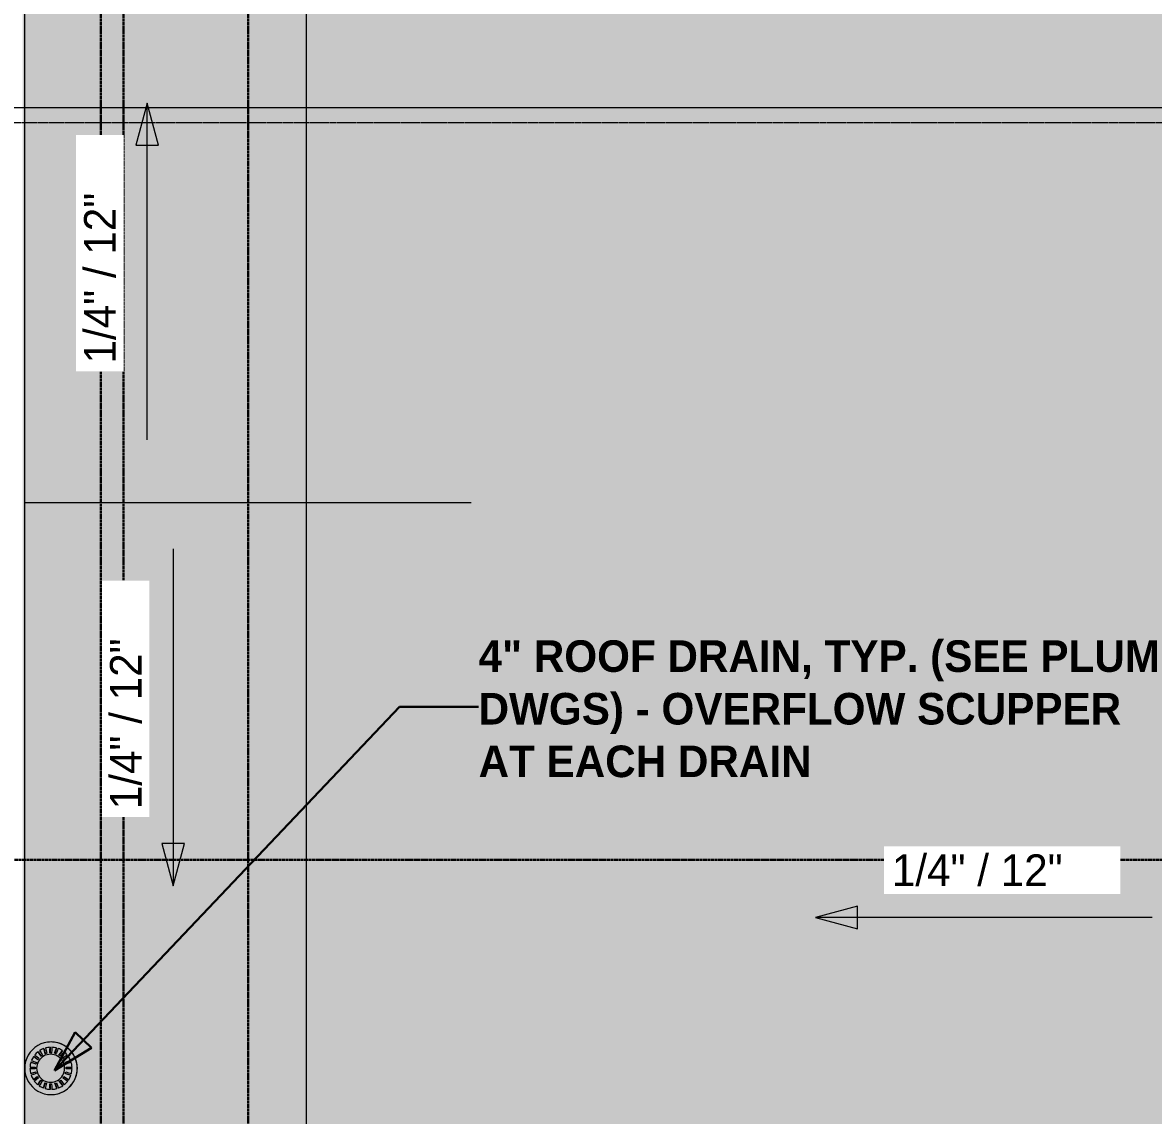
# Model space of a CAD drawing. Header units: inches. Extents: x -4226 to -935, y 9756 to 12395.
# Drawn here: x -3851.6 to -3529.2, y 10766.3 to 11077.8 of the extents above; entities that cross this region are included whole.
import ezdxf

# ---------------------------------------------------------------- set-up
doc = ezdxf.new("R2010")
doc.units = ezdxf.units.IN
doc.header["$MEASUREMENT"] = 0
doc.linetypes.add('Center 1_4_', pattern=[0.53125, 0.25, -0.09375, 0.09375, -0.09375])
doc.linetypes.add('Grid Line 1_2_', pattern=[0.875, 0.5, -0.125, 0.125, -0.125])
for name, color, linetype, lineweight in [('0-1', 7, 'Continuous', 5), ('A-DETL-CNTR', 5, 'Center 1_4_', 9), ('A-ROOF', 132, 'Continuous', 13), ('A-ROOF-1', 8, 'Continuous', 5), ('A-ROOF-2', 132, 'Continuous', 5), ('A-WALL-4', 113, 'Continuous', 9), ('G-ANNO-DIMS', 111, 'Continuous', 9), ('G-ANNO-SYMB', 111, 'Continuous', 9), ('G-ANNO-TEXT', 231, 'Continuous', 30), ('G-ANNO-TEXT-1', 231, 'Continuous', 9), ('M-EQPM', 50, 'Continuous', 9), ('S-GRID-1', 1, 'Grid Line 1_2_', 30)]:
    doc.layers.add(name, color=color, linetype=linetype, lineweight=lineweight)
doc.styles.add('Century Gothic_1', font='ufonts.com_century-gothic.ttf', dxfattribs={"height": 9})
doc.styles.add('Century Gothic_B', font='GOTHICB.TTF', dxfattribs={"height": 9})

# ---------------------------------------------------------------- blocks, each defined once
blk = doc.blocks.new('CTR - 1st Phase - Structure_rvt-1-FLOOR PLAN - ROOF')
at = {"layer": 'S-GRID-1'}
for p, q in [((-3829.32, 9772.61), (-3829.32, 12247.5)), ((-3822.82, 9772.61), (-3822.82, 12247.5)), ((-3787.32, 9772.61), (-3787.32, 12247.5)), ((-1830.2, 10839.19), (-4076.95, 10839.19))]:
    blk.add_line(p, q, dxfattribs=at)
blk = doc.blocks.new('Basic Wall _ EXT - FIBER CEMENT - SMALL - ___-2145935-FLOOR PLAN - ROOF')
at = {"layer": 'A-WALL-4'}
blk.add_hatch(color=256, dxfattribs=at).paths.add_polyline_path([(-3851.59, 9989.33), (-3851.11, 9989.8), (-3851.16, 12109.02), (-3851.59, 12109.45), (-3851.59, 9989.8)], flags=0)
blk.add_line((-3851.11, 11733.44), (-3851.11, 10365.34), dxfattribs=at)
blk = doc.blocks.new('22142613 - Roof Drains - Type A - 15_ Strainer - 8_ Drain-V33-FLOOR PLAN - ROOF')
at = {"layer": 'M-EQPM'}
h = blk.add_hatch(color=256, dxfattribs=at)
h.paths.add_polyline_path([(-3842.6, 11342.3), (-3840.85, 11342.73), (-3839.24, 11343.58), (-3837.9, 11344.77), (-3836.87, 11346.26), (-3836.23, 11347.95), (-3836.01, 11349.75), (-3836.23, 11351.54), (-3836.87, 11353.23), (-3837.9, 11354.72), (-3839.25, 11355.92), (-3840.85, 11356.76), (-3842.6, 11357.19), (-3844.41, 11357.19), (-3846.17, 11356.76), (-3847.77, 11355.92), (-3849.12, 11354.72), (-3850.15, 11353.23), (-3850.79, 11351.54), (-3851.01, 11349.75), (-3850.79, 11347.95), (-3850.15, 11346.26), (-3849.12, 11344.77), (-3847.77, 11343.57), (-3846.17, 11342.73), (-3844.41, 11342.3)], flags=0)
h.paths.add_polyline_path([(-3843.26, 11343.75), (-3843.34, 11345.33), (-3843.76, 11345.32), (-3843.8, 11343.75), (-3844.46, 11343.82), (-3845.16, 11343.98), (-3844.75, 11345.47), (-3845.15, 11345.6), (-3845.63, 11344.13), (-3846.46, 11344.53), (-3846.88, 11344.78), (-3846.04, 11346.06), (-3846.42, 11346.28), (-3847.28, 11345.08), (-3848.02, 11345.81), (-3848.26, 11346.09), (-3847.08, 11347.01), (-3847.37, 11347.35), (-3848.55, 11346.5), (-3848.9, 11347.11), (-3849.17, 11347.75), (-3847.75, 11348.24), (-3847.9, 11348.69), (-3849.31, 11348.23), (-3849.45, 11348.91), (-3849.51, 11349.6), (-3848.02, 11349.6), (-3848.02, 11350.1), (-3849.5, 11350.1), (-3849.34, 11351.11), (-3849.26, 11351.46), (-3847.84, 11351), (-3847.72, 11351.46), (-3849.09, 11351.93), (-3848.73, 11352.68), (-3848.45, 11353.14), (-3847.24, 11352.25), (-3846.96, 11352.61), (-3848.15, 11353.54), (-3847.56, 11354.16), (-3847.18, 11354.49), (-3846.29, 11353.25), (-3845.93, 11353.5), (-3846.76, 11354.78), (-3846.19, 11355.11), (-3845.56, 11355.37), (-3845.09, 11353.91), (-3844.69, 11354.03), (-3845.09, 11355.53), (-3844.09, 11355.71), (-3843.76, 11355.7), (-3843.76, 11354.17), (-3843.34, 11354.17), (-3843.26, 11355.74), (-3842.36, 11355.64), (-3841.93, 11355.53), (-3842.42, 11354.01), (-3842.02, 11353.88), (-3841.45, 11355.38), (-3840.75, 11355.07), (-3840.24, 11354.78), (-3841.16, 11353.44), (-3840.83, 11353.23), (-3839.83, 11354.49), (-3839.08, 11353.78), (-3838.86, 11353.54), (-3840.19, 11352.57), (-3839.92, 11352.21), (-3838.56, 11353.14), (-3838.1, 11352.32), (-3837.92, 11351.93), (-3839.5, 11351.41), (-3839.31, 11350.98), (-3837.76, 11351.46), (-3837.6, 11350.79), (-3837.52, 11350.1), (-3839.18, 11350.09), (-3839.17, 11349.6), (-3837.51, 11349.56), (-3837.57, 11348.91), (-3837.7, 11348.23), (-3839.29, 11348.72), (-3839.4, 11348.26), (-3837.85, 11347.75), (-3838.2, 11346.96), (-3838.46, 11346.5), (-3839.83, 11347.43), (-3840.08, 11347.06), (-3838.75, 11346.09), (-3839.43, 11345.36), (-3839.73, 11345.08), (-3840.74, 11346.36), (-3841.06, 11346.06), (-3840.13, 11344.78), (-3840.74, 11344.42), (-3841.39, 11344.13), (-3841.96, 11345.63), (-3842.35, 11345.47), (-3841.86, 11343.98), (-3842.55, 11343.82)], flags=0)
for points in [[(-3839.34, 11349.75), (-3839.17, 11349.75), (-3839.18, 11350.1), (-3837.52, 11350.1), (-3837.68, 11351.11), (-3837.76, 11351.46), (-3839.35, 11350.98), (-3839.51, 11351.45), (-3837.92, 11351.93), (-3838.29, 11352.69), (-3838.56, 11353.14), (-3839.92, 11352.21), (-3840.22, 11352.61), (-3838.86, 11353.54), (-3839.54, 11354.23), (-3839.86, 11354.46), (-3840.87, 11353.23), (-3841.22, 11353.54), (-3840.24, 11354.78), (-3840.83, 11355.11), (-3841.45, 11355.38), (-3842.02, 11353.88), (-3842.5, 11354.03), (-3841.93, 11355.53), (-3842.81, 11355.7), (-3843.26, 11355.7), (-3843.34, 11354.16), (-3843.84, 11354.16), (-3843.8, 11355.74), (-3844.43, 11355.67), (-3845.09, 11355.53), (-3844.69, 11354.03), (-3845.16, 11353.88), (-3845.58, 11355.38), (-3846.35, 11355.02), (-3846.76, 11354.76), (-3845.93, 11353.5), (-3846.35, 11353.23), (-3847.18, 11354.49), (-3847.87, 11353.85), (-3848.15, 11353.54), (-3846.96, 11352.61), (-3847.27, 11352.21), (-3848.45, 11353.14), (-3848.92, 11352.32), (-3849.09, 11351.93), (-3847.69, 11351.41), (-3847.86, 11350.98), (-3849.26, 11351.46), (-3849.42, 11350.79), (-3849.5, 11350.1), (-3848, 11350.09), (-3848, 11349.75), (-3847.62, 11349.75), (-3847.31, 11351.22), (-3846.68, 11352.32), (-3845.56, 11353.23), (-3844.23, 11353.68), (-3842.87, 11353.66), (-3841.52, 11353.13), (-3840.55, 11352.31), (-3839.86, 11351.11), (-3839.62, 11349.75)], [(-3835.99, 11349.75), (-3836.24, 11351.62), (-3836.87, 11353.26), (-3837.93, 11354.77), (-3839.28, 11355.94), (-3840.87, 11356.77), (-3840.85, 11356.76), (-3839.25, 11355.92), (-3837.88, 11354.69), (-3836.85, 11353.18), (-3836.21, 11351.37), (-3836.01, 11349.75)], [(-3843.34, 11345.81), (-3842.87, 11345.83), (-3841.62, 11346.28), (-3840.55, 11347.17), (-3839.85, 11348.4), (-3839.62, 11349.75), (-3839.86, 11351.11), (-3840.6, 11352.36), (-3841.68, 11353.23), (-3842.92, 11353.68), (-3844.32, 11353.68), (-3845.62, 11353.21), (-3846.68, 11352.32), (-3847.37, 11351.11), (-3847.62, 11349.75), (-3847.37, 11348.37), (-3846.68, 11347.17), (-3845.62, 11346.28), (-3844.23, 11345.81), (-3843.51, 11345.81)], [(-3843.76, 11343.75), (-3843.8, 11345.33), (-3843.34, 11345.33), (-3843.26, 11343.75), (-3842.55, 11343.82), (-3841.86, 11343.98), (-3842.4, 11345.48), (-3841.96, 11345.63), (-3841.39, 11344.13), (-3840.55, 11344.53), (-3840.13, 11344.78), (-3841.11, 11346.08), (-3840.74, 11346.36), (-3839.73, 11345.08), (-3839.21, 11345.56), (-3838.75, 11346.09), (-3840.09, 11347.04), (-3839.83, 11347.43), (-3838.46, 11346.5), (-3838.09, 11347.17), (-3837.85, 11347.75), (-3839.42, 11348.26), (-3839.29, 11348.72), (-3837.7, 11348.23), (-3837.57, 11348.93), (-3837.51, 11349.6), (-3839.17, 11349.6), (-3839.17, 11349.75), (-3839.62, 11349.75), (-3839.86, 11348.38), (-3840.64, 11347.1), (-3841.62, 11346.28), (-3842.92, 11345.81), (-3844.32, 11345.81), (-3845.63, 11346.29), (-3846.7, 11347.22), (-3847.39, 11348.47), (-3847.62, 11349.75), (-3848.02, 11349.75), (-3848.02, 11349.6), (-3849.51, 11349.6), (-3849.45, 11348.91), (-3849.31, 11348.23), (-3847.89, 11348.69), (-3847.78, 11348.23), (-3849.17, 11347.75), (-3848.81, 11346.96), (-3848.55, 11346.5), (-3847.34, 11347.4), (-3847.08, 11347.01), (-3848.26, 11346.09), (-3847.67, 11345.44), (-3847.28, 11345.08), (-3846.41, 11346.33), (-3846.04, 11346.06), (-3846.88, 11344.78), (-3846.21, 11344.39), (-3845.63, 11344.13), (-3845.2, 11345.62), (-3844.75, 11345.47), (-3845.16, 11343.98), (-3844.46, 11343.82), (-3843.8, 11343.75)], [(-3847.84, 11350.97), (-3847.86, 11351.01), (-3847.84, 11350.97)], [(-3842.6, 11342.3), (-3842.58, 11342.3), (-3840.81, 11342.74), (-3839.22, 11343.58), (-3837.87, 11344.78), (-3836.82, 11346.33), (-3836.2, 11348), (-3836.23, 11347.95), (-3836.87, 11346.26), (-3837.9, 11344.77), (-3839.25, 11343.57), (-3840.85, 11342.73)]]:
    blk.add_hatch(color=256, dxfattribs=at).paths.add_polyline_path(points, flags=0)
h = blk.add_hatch(color=256, dxfattribs=at)
h.paths.add_polyline_path([(-3845.63, 11344.13), (-3845.18, 11345.62), (-3845.23, 11345.63), (-3845.45, 11344.79)], flags=0)
h.paths.add_polyline_path([(-3842.42, 11354.01), (-3842.21, 11354.78), (-3842.47, 11354.02), (-3842.45, 11354.02)], flags=0)
h = blk.add_hatch(color=256, dxfattribs=at)
h.paths.add_polyline_path([(-3841.86, 11343.98), (-3842.39, 11345.49), (-3842.43, 11345.47), (-3841.98, 11344.28)], flags=0)
h.paths.add_polyline_path([(-3845.16, 11353.88), (-3845.09, 11353.91), (-3845.37, 11354.63)], flags=0)
h = blk.add_hatch(color=256, dxfattribs=at)
h.paths.add_polyline_path([(-3843.76, 11343.75), (-3843.8, 11345.33), (-3843.84, 11345.32), (-3843.77, 11344.06)], flags=0)
h.paths.add_polyline_path([(-3843.84, 11354.16), (-3843.76, 11354.18), (-3843.8, 11354.94), (-3843.84, 11354.17)], flags=0)
h = blk.add_hatch(color=256, dxfattribs=at)
h.paths.add_polyline_path([(-3848.55, 11346.5), (-3847.35, 11347.41), (-3847.37, 11347.42), (-3848.26, 11346.72)], flags=0)
h.paths.add_polyline_path([(-3840.19, 11352.57), (-3839.92, 11352.82), (-3840.2, 11352.59)], flags=0)
h = blk.add_hatch(color=256, dxfattribs=at)
h.paths.add_polyline_path([(-3838.75, 11346.09), (-3840.1, 11347.03), (-3840.11, 11347.01), (-3839.14, 11346.36)], flags=0)
h.paths.add_polyline_path([(-3847.27, 11352.21), (-3847.27, 11352.28), (-3847.56, 11352.44), (-3847.37, 11352.3)], flags=0)
h = blk.add_hatch(color=256, dxfattribs=at)
h.paths.add_polyline_path([(-3847.28, 11345.08), (-3846.42, 11346.34), (-3846.44, 11346.36), (-3846.88, 11345.69)], flags=0)
h.paths.add_polyline_path([(-3841.2, 11353.46), (-3840.85, 11354.01), (-3841.22, 11353.48)], flags=0)
h = blk.add_hatch(color=256, dxfattribs=at)
h.paths.add_polyline_path([(-3840.13, 11344.78), (-3841.12, 11346.07), (-3841.15, 11346.06), (-3840.24, 11344.92)], flags=0)
h.paths.add_polyline_path([(-3846.34, 11353.21), (-3846.29, 11353.25), (-3846.76, 11353.85), (-3846.35, 11353.23)], flags=0)
for p, q in [((-3847.18, 11354.49), (-3846.29, 11353.25)), ((-3845.57, 11355.38), (-3845.09, 11353.91)), ((-3843.76, 11355.74), (-3843.76, 11354.17)), ((-3843.49, 11357.25), (-3843.51, 11357.25)), ((-3841.93, 11355.53), (-3842.42, 11354.01)), ((-3840.24, 11354.78), (-3841.2, 11353.46)), ((-3849.26, 11351.46), (-3847.84, 11351)), ((-3848.45, 11353.14), (-3847.24, 11352.25)), ((-3843.27, 11353.75), (-3843.49, 11353.75)), ((-3838.86, 11353.54), (-3840.19, 11352.57)), ((-3837.92, 11351.93), (-3839.5, 11351.42)), ((-3847.89, 11348.69), (-3849.31, 11348.23)), ((-3839.42, 11348.26), (-3837.85, 11347.75)), ((-3847.33, 11347.38), (-3848.55, 11346.5)), ((-3846.39, 11346.32), (-3847.28, 11345.08)), ((-3845.15, 11345.6), (-3845.63, 11344.13)), ((-3843.76, 11345.32), (-3843.76, 11343.75)), ((-3843.49, 11345.75), (-3843.27, 11345.75)), ((-3842.36, 11345.5), (-3841.86, 11343.98)), ((-3841.09, 11346.1), (-3840.13, 11344.78)), ((-3840.08, 11347.06), (-3838.75, 11346.09)), ((-3843.51, 11342.25), (-3843.49, 11342.25))]:
    blk.add_line(p, q, dxfattribs=at)
at = {"layer": 'M-EQPM', "flags": 128}
for points in [[(-3846.34, 11353.21), (-3846.76, 11353.85), (-3847.18, 11354.49)], [(-3846.78, 11354.78), (-3846.35, 11354.14), (-3845.93, 11353.5)], [(-3845.16, 11353.88), (-3845.37, 11354.63), (-3845.57, 11355.38)], [(-3845.09, 11355.53), (-3844.89, 11354.78), (-3844.69, 11354.03)], [(-3843.84, 11354.16), (-3843.8, 11354.95), (-3843.76, 11355.74)], [(-3843.26, 11355.74), (-3843.3, 11354.95), (-3843.34, 11354.16)], [(-3842.5, 11354.03), (-3842.21, 11354.78), (-3841.93, 11355.53)], [(-3841.45, 11355.38), (-3841.74, 11354.63), (-3842.02, 11353.88)], [(-3841.25, 11353.5), (-3840.75, 11354.14), (-3840.24, 11354.78)], [(-3839.83, 11354.49), (-3840.34, 11353.85), (-3840.84, 11353.21)], [(-3847.84, 11350.97), (-3848.55, 11351.22), (-3849.26, 11351.46)], [(-3849.09, 11351.93), (-3848.39, 11351.69), (-3847.68, 11351.45)], [(-3847.27, 11352.21), (-3847.86, 11352.68), (-3848.45, 11353.14)], [(-3848.15, 11353.54), (-3847.56, 11353.08), (-3846.96, 11352.61)], [(-3840.22, 11352.61), (-3839.54, 11353.08), (-3838.86, 11353.54)], [(-3838.56, 11353.14), (-3839.24, 11352.68), (-3839.92, 11352.21)], [(-3839.51, 11351.45), (-3838.71, 11351.69), (-3837.92, 11351.93)], [(-3837.76, 11351.46), (-3838.55, 11351.22), (-3839.34, 11350.97)], [(-3848.02, 11349.6), (-3848.76, 11349.6), (-3849.51, 11349.6)], [(-3849.5, 11350.1), (-3848.75, 11350.1), (-3848, 11350.1)], [(-3849.31, 11348.23), (-3848.61, 11348.47), (-3847.9, 11348.72)], [(-3847.75, 11348.24), (-3848.46, 11348), (-3849.17, 11347.75)], [(-3837.85, 11347.75), (-3838.64, 11348), (-3839.43, 11348.24)], [(-3839.29, 11348.72), (-3838.5, 11348.47), (-3837.7, 11348.23)], [(-3839.18, 11350.1), (-3838.35, 11350.1), (-3837.52, 11350.1)], [(-3837.51, 11349.6), (-3838.34, 11349.6), (-3839.17, 11349.6)], [(-3848.55, 11346.5), (-3847.96, 11346.96), (-3847.36, 11347.43)], [(-3847.08, 11347.01), (-3847.67, 11346.55), (-3848.26, 11346.09)], [(-3847.28, 11345.08), (-3846.86, 11345.72), (-3846.44, 11346.36)], [(-3846.04, 11346.06), (-3846.46, 11345.42), (-3846.88, 11344.78)], [(-3845.63, 11344.13), (-3845.43, 11344.88), (-3845.23, 11345.63)], [(-3844.75, 11345.47), (-3844.95, 11344.73), (-3845.16, 11343.98)], [(-3843.76, 11343.75), (-3843.8, 11344.54), (-3843.84, 11345.33)], [(-3843.34, 11345.33), (-3843.3, 11344.54), (-3843.26, 11343.75)], [(-3841.86, 11343.98), (-3842.15, 11344.73), (-3842.43, 11345.47)], [(-3841.96, 11345.63), (-3841.67, 11344.88), (-3841.39, 11344.13)], [(-3840.13, 11344.78), (-3840.64, 11345.42), (-3841.15, 11346.06)], [(-3840.74, 11346.36), (-3840.24, 11345.72), (-3839.73, 11345.08)], [(-3838.75, 11346.09), (-3839.43, 11346.55), (-3840.11, 11347.01)], [(-3839.83, 11347.43), (-3839.14, 11346.96), (-3838.46, 11346.5)]]:
    blk.add_lwpolyline(points, dxfattribs=at)
at = {"layer": 'M-EQPM'}
for centre, major_axis, start_param, end_param in [((-3843.51, 11349.75), (0, 7.5), 4.712389, 7.853982), ((-3843.51, 11349.75), (0, 6), 0.659298, 0.886064), ((-3843.51, 11349.75), (0, 6), 0.350212, 0.575936), ((-3843.51, 11349.75), (0, 6), 0.041679, 0.266854), ((-3843.49, 11349.75), (0, 7.5), 6.165105, 6.404016), ((-3843.51, 11349.75), (0, 6), 6.016332, 6.241507), ((-3843.49, 11349.75), (0, 7.5), 4.712389, 6.162355), ((-3843.51, 11349.75), (0, 6), 5.70725, 5.932973), ((-3843.51, 11349.75), (0, 6), 5.397121, 5.623888), ((-3843.51, 11349.75), (0, 6), 1.281005, 1.510903), ((-3843.51, 11349.75), (0, 6), 0.969431, 1.197636), ((-3843.59, 11349.75), (0, 4.43), 1.176609, 1.289676), ((-3843.62, 11349.75), (0, 4), 4.712389, 7.853982), ((-3843.59, 11349.75), (0, 4.43), 0.865964, 0.979022), ((-3843.59, 11349.75), (0, 4.43), 0.557275, 0.670323), ((-3843.59, 11349.75), (0, 4.43), 0.250007, 0.363046), ((-3843.59, 11349.75), (0, 4.43), 6.226668, 6.339703), ((-3843.59, 11349.75), (0, 4.43), 5.92014, 6.033179), ((-3843.59, 11349.75), (0, 4.43), 5.612862, 5.72591), ((-3843.59, 11349.75), (0, 4.43), 5.304163, 5.417221), ((-3843.59, 11349.75), (0, 4.43), 4.993509, 5.106576), ((-3843.51, 11349.75), (0, 6), 5.08555, 5.313754), ((-3843.51, 11349.75), (0, 6), 4.772282, 5.00218), ((-3843.51, 11349.75), (0, 7.5), 1.570796, 4.712389), ((-3843.51, 11349.75), (0, 6), 1.594274, 1.825954), ((-3843.59, 11349.75), (0, 4.43), 1.489558, 1.570796), ((-3843.59, 11349.75), (0, 4.43), 1.570796, 1.602628), ((-3843.59, 11349.75), (0, 4.43), 1.804928, 1.917995), ((-3843.62, 11349.75), (0, 4), 1.570796, 4.712389), ((-3843.49, 11349.75), (0, 7.5), 3.262423, 4.712389), ((-3843.59, 11349.75), (0, 4.43), 4.365191, 4.478257), ((-3843.59, 11349.75), (0, 4.43), 4.712389, 4.793628), ((-3843.59, 11349.75), (0, 4.43), 4.680558, 4.712389), ((-3843.51, 11349.75), (0, 6), 4.457231, 4.688911), ((-3843.51, 11349.75), (0, 6), 1.909324, 2.142701), ((-3843.51, 11349.75), (0, 6), 2.226068, 2.460891), ((-3843.59, 11349.75), (0, 4.43), 2.122601, 2.235659), ((-3843.51, 11349.75), (0, 6), 2.544253, 2.780128), ((-3843.59, 11349.75), (0, 4.43), 2.442231, 2.555278), ((-3843.59, 11349.75), (0, 4.43), 2.763281, 2.87632), ((-3843.59, 11349.75), (0, 4.43), 3.085075, 3.19811), ((-3843.59, 11349.75), (0, 4.43), 3.406866, 3.519904), ((-3843.51, 11349.75), (0, 6), 3.503058, 3.738932), ((-3843.59, 11349.75), (0, 4.43), 3.727907, 3.840954), ((-3843.59, 11349.75), (0, 4.43), 4.047526, 4.160584), ((-3843.51, 11349.75), (0, 6), 3.822294, 4.057117), ((-3843.51, 11349.75), (0, 6), 4.140484, 4.373861), ((-3843.51, 11349.75), (0, 6), 2.863487, 3.099914), ((-3843.49, 11349.75), (0, 7.5), 3.020762, 3.259673), ((-3843.51, 11349.75), (0, 6), 3.183271, 3.419699)]:
    blk.add_ellipse(centre, major_axis=major_axis, ratio=0.999788, start_param=start_param, end_param=end_param, dxfattribs=at)

msp = doc.modelspace()

# ---------------------------------------------------------------- hatches: boundary and pattern name
at = {"layer": 'A-ROOF-1'}
h = msp.add_hatch(color=256, dxfattribs=at)
h.paths.add_polyline_path([(-3487.74, 10350.34), (-3490.39, 10350.57), (-3490.62, 10350.34), (-3490.51, 10350.34)], flags=0)
h.paths.add_polyline_path([(-3419.28, 10351.34), (-3407.67, 10351.34), (-3407.67, 10379.54), (-3419.28, 10379.54), (-3419.28, 10351.57)], flags=0)
h.paths.add_polyline_path([(-3503.14, 10351.34), (-3499.17, 10351.34), (-3499.17, 10410.69), (-3481.17, 10410.69), (-3481.17, 10652.15), (-3499.17, 10652.15), (-3499.17, 10710.94), (-3481.17, 10710.94), (-3481.17, 10965.44), (-3499.17, 10965.44), (-3499.17, 11024.23), (-3481.17, 11024.23), (-3481.17, 11423.44), (-3595.7, 11423.44), (-3595.7, 11432.31), (-3803.46, 11432.31), (-3851.11, 11373.65), (-3851.11, 11335.71), (-3723.71, 11229.49), (-3851.11, 11109.81), (-3851.11, 11073.44), (-3723.71, 10940.96), (-3851.11, 10804.85), (-3851.11, 10760.43), (-3723.71, 10588.59), (-3738.22, 10525.36), (-3738.83, 10522.01), (-3738.76, 10522.01), (-3763.36, 10457.06), (-3787.92, 10425.85), (-3792.76, 10418.62), (-3808.07, 10406.8), (-3811.02, 10404.2), (-3810.81, 10404.2), (-3811.51, 10403.78), (-3820.75, 10395.66), (-3830.89, 10391.96), (-3851.11, 10379.62), (-3851.11, 10365.34), (-3503.14, 10351.5)], flags=0)
h.paths.add_polyline_path([(-3844.41, 10366.3), (-3846.17, 10366.73), (-3847.88, 10367.67), (-3849.12, 10368.77), (-3850.15, 10370.26), (-3850.79, 10371.95), (-3851.01, 10373.75), (-3850.79, 10375.54), (-3850.15, 10377.23), (-3849.12, 10378.72), (-3847.77, 10379.92), (-3846.17, 10380.76), (-3844.41, 10381.19), (-3842.58, 10381.19), (-3840.81, 10380.75), (-3839.2, 10379.89), (-3837.88, 10378.72), (-3836.83, 10377.19), (-3836.21, 10375.54), (-3836.01, 10373.58), (-3836.24, 10371.87), (-3836.87, 10370.23), (-3837.91, 10368.74), (-3839.28, 10367.55), (-3840.85, 10366.73), (-3842.6, 10366.3)], flags=0)
h.paths.add_polyline_path([(-3844.41, 10772.3), (-3846.17, 10772.73), (-3847.77, 10773.57), (-3849.12, 10774.77), (-3850.15, 10776.26), (-3850.79, 10777.95), (-3851.01, 10779.75), (-3850.73, 10781.69), (-3850.15, 10783.23), (-3849.12, 10784.72), (-3847.77, 10785.92), (-3846.17, 10786.76), (-3844.41, 10787.19), (-3842.58, 10787.19), (-3840.81, 10786.75), (-3839.2, 10785.89), (-3837.88, 10784.72), (-3836.83, 10783.19), (-3836.21, 10781.54), (-3836.01, 10779.58), (-3836.24, 10777.87), (-3836.87, 10776.23), (-3837.91, 10774.74), (-3839.28, 10773.55), (-3840.85, 10772.73), (-3842.6, 10772.3)], flags=0)
h.paths.add_polyline_path([(-3842.6, 11082.3), (-3844.41, 11082.3), (-3846.17, 11082.73), (-3847.77, 11083.57), (-3849.12, 11084.77), (-3850.15, 11086.26), (-3850.79, 11087.95), (-3851.01, 11089.75), (-3850.79, 11091.54), (-3850.15, 11093.23), (-3849.12, 11094.72), (-3847.77, 11095.92), (-3846.17, 11096.76), (-3844.41, 11097.19), (-3842.58, 11097.19), (-3840.81, 11096.75), (-3839.2, 11095.89), (-3837.88, 11094.72), (-3836.83, 11093.19), (-3836.21, 11091.54), (-3836.01, 11089.58), (-3836.24, 11087.87), (-3836.87, 11086.23), (-3837.91, 11084.74), (-3839.28, 11083.55), (-3840.85, 11082.73), (-3842.58, 11082.3)], flags=0)
h.paths.add_polyline_path([(-3842.58, 11342.3), (-3844.41, 11342.3), (-3846.17, 11342.73), (-3847.78, 11343.58), (-3849.12, 11344.77), (-3850.15, 11346.26), (-3850.79, 11347.95), (-3851.01, 11349.75), (-3850.79, 11351.54), (-3850.15, 11353.23), (-3849.12, 11354.72), (-3847.77, 11355.92), (-3846.17, 11356.76), (-3844.41, 11357.19), (-3842.58, 11357.19), (-3840.81, 11356.75), (-3839.2, 11355.89), (-3837.88, 11354.72), (-3836.83, 11353.19), (-3836.21, 11351.54), (-3836.01, 11349.58), (-3836.24, 11347.87), (-3836.87, 11346.23), (-3837.91, 11344.74), (-3839.28, 11343.55), (-3840.85, 11342.73)], flags=0)
h.paths.add_polyline_path([(-3669.76, 11551.69), (-3595.7, 11551.69), (-3595.7, 11560.56), (-3485.76, 11560.56), (-3485.96, 11587.81), (-3482.35, 11560.56), (-3481.17, 11560.56), (-3481.17, 11687.61), (-3499.17, 11687.61), (-3499.17, 11747.44), (-3503.14, 11747.44), (-3503.14, 11747.28), (-3743.29, 11737.73), (-3851.11, 11678.75), (-3851.11, 11651.28), (-3746.08, 11551.69)], flags=0)
h.paths.add_polyline_path([(-3842.58, 11657.3), (-3844.41, 11657.3), (-3846.17, 11657.73), (-3847.77, 11658.57), (-3849.12, 11659.77), (-3850.15, 11661.26), (-3850.79, 11662.95), (-3851.01, 11664.75), (-3850.79, 11666.54), (-3850.15, 11668.23), (-3849.12, 11669.72), (-3847.77, 11670.92), (-3846.17, 11671.76), (-3844.41, 11672.19), (-3842.58, 11672.19), (-3840.81, 11671.75), (-3839.2, 11670.89), (-3837.88, 11669.72), (-3836.83, 11668.19), (-3836.21, 11666.54), (-3836.01, 11664.58), (-3836.24, 11662.87), (-3836.87, 11661.23), (-3837.91, 11659.74), (-3839.28, 11658.55), (-3840.85, 11657.73)], flags=0)
h.paths.add_polyline_path([(-3407.67, 11719.24), (-3407.71, 11747.44), (-3419.28, 11747.44), (-3419.28, 11719.24), (-3408.67, 11719.24)], flags=0)
h.paths.add_polyline_path([(-3490.39, 11748.21), (-3487.74, 11748.44), (-3490.62, 11748.44)], flags=0)
at = {"layer": 'A-ROOF-2'}
for points in [[(-3851.11, 10940.96), (-3723.71, 10940.96), (-3851.11, 11073.44), (-3851.11, 10949.27)], [(-3851.11, 10804.85), (-3723.71, 10940.96), (-3851.11, 10940.96), (-3851.11, 10811.27)]]:
    msp.add_hatch(color=256, dxfattribs=at).paths.add_polyline_path(points, flags=0)
at = {"layer": 'G-ANNO-DIMS'}
for points in [[(-3816.11, 11054.87), (-3819.33, 11042.87), (-3812.9, 11042.87)], [(-3808.72, 10831.81), (-3805.5, 10843.81), (-3811.93, 10843.81)], [(-3625.56, 10822.75), (-3613.56, 10819.54), (-3613.56, 10825.97)]]:
    msp.add_hatch(color=256, dxfattribs=at).paths.add_polyline_path(points, flags=0)
at = {"layer": 'G-ANNO-TEXT'}
msp.add_hatch(color=256, dxfattribs=at).paths.add_polyline_path([(-3842.55, 10779.15), (-3831.95, 10785.63), (-3836.62, 10790.06)], flags=0)

# ---------------------------------------------------------------- linework, layer by layer
at = {"layer": 'A-DETL-CNTR'}
msp.add_line((-4071.97, 11049.39), (-2059.52, 11049.39), dxfattribs=at)
at = {"layer": 'A-ROOF'}
msp.add_line((-3723.71, 10940.96), (-3851.11, 10940.96), dxfattribs=at)
at = {"layer": 'G-ANNO-DIMS'}
for p, q in [((-3816.11, 11054.87), (-3819.33, 11042.87)), ((-3812.9, 11042.87), (-3816.11, 11054.87)), ((-3816.11, 10958.87), (-3816.11, 11054.87)), ((-3819.33, 11042.87), (-3812.9, 11042.87)), ((-3808.72, 10927.81), (-3808.72, 10831.81)), ((-3805.5, 10843.81), (-3811.93, 10843.81)), ((-3811.93, 10843.81), (-3808.72, 10831.81)), ((-3808.72, 10831.81), (-3805.5, 10843.81)), ((-3613.56, 10825.97), (-3625.56, 10822.75)), ((-3613.56, 10819.54), (-3613.56, 10825.97)), ((-3625.56, 10822.75), (-3613.56, 10819.54)), ((-3529.56, 10822.75), (-3625.56, 10822.75))]:
    msp.add_line(p, q, dxfattribs=at)
at = {"layer": 'G-ANNO-SYMB'}
for p, q in [((-3770.72, 12332.6), (-3770.72, 9814.53)), ((-1830.95, 11053.58), (-4071.96, 11053.58))]:
    msp.add_line(p, q, dxfattribs=at)
at = {"layer": 'G-ANNO-TEXT'}
for p, q in [((-3744.11, 10882.75), (-3721.61, 10882.75)), ((-3836.62, 10790.06), (-3842.55, 10779.15)), ((-3831.95, 10785.63), (-3836.62, 10790.06)), ((-3842.55, 10779.15), (-3831.95, 10785.63))]:
    msp.add_line(p, q, dxfattribs=at)

# ---------------------------------------------------------------- block references
at = {"layer": '0-1'}
msp.add_blockref('CTR - 1st Phase - Structure_rvt-1-FLOOR PLAN - ROOF', (0, 0), dxfattribs=at)
at = {"layer": 'A-WALL-4'}
msp.add_blockref('Basic Wall _ EXT - FIBER CEMENT - SMALL - ___-2145935-FLOOR PLAN - ROOF', (0, 0), dxfattribs=at)
at = {"layer": 'M-EQPM'}
msp.add_blockref('22142613 - Roof Drains - Type A - 15_ Strainer - 8_ Drain-V33-FLOOR PLAN - ROOF', (0, -570), dxfattribs=at)

# ---------------------------------------------------------------- texts
at = {"layer": 'G-ANNO-TEXT-1', "char_height": 9, "attachment_point": 1, "style": 'Century Gothic_B'}
for s, insert, width in [('4" ROOF DRAIN, TYP. (SEE PLUMB', (-3721.61, 10901.75), 237.249), ('DWGS) - OVERFLOW SCUPPER', (-3721.61, 10886.75), 218.16), ('AT EACH DRAIN', (-3721.61, 10871.75), 116.049)]:
    msp.add_mtext(s, dxfattribs=dict(at, insert=insert, width=width))

# ---------------------------------------------------------------- next in the draw order: texts
at = {"layer": 'G-ANNO-DIMS', "char_height": 9, "width": 62.9235, "attachment_point": 1, "rotation": 90, "line_spacing_factor": 0.984502, "style": 'Century Gothic_1', "bg_fill": 3, "box_fill_scale": 1.25, "bg_fill_color": 256, "bg_fill_true_color": 13158600, "bg_fill_transparency": 0}
for insert in [(-3834.09, 10980.65), (-3826.7, 10853.6)]:
    msp.add_mtext('1/4" / 12"', dxfattribs=dict(at, insert=insert))
at = {"layer": 'G-ANNO-DIMS', "insert": (-3603.78, 10840.73), "char_height": 9, "width": 62.9235, "attachment_point": 1, "line_spacing_factor": 0.984502, "style": 'Century Gothic_1', "bg_fill": 3, "box_fill_scale": 1.25, "bg_fill_color": 256, "bg_fill_true_color": 13158600, "bg_fill_transparency": 0}
msp.add_mtext('1/4" / 12"', dxfattribs=at)

# ---------------------------------------------------------------- next in the draw order: linework, layer by layer
at = {"layer": 'G-ANNO-TEXT'}
msp.add_line((-3842.55, 10779.15), (-3744.11, 10882.75), dxfattribs=at)

doc.saveas('drawing.dxf')
